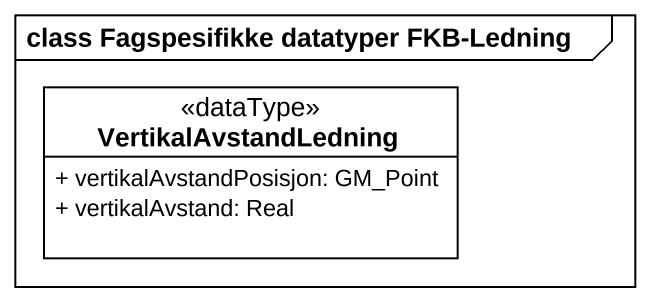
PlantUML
@startuml
mainframe class Fagspesifikke datatyper FKB-Ledning
hide circle
hide empty members
skinparam classAttributeIconSize 0
class VertikalAvstandLedning <<dataType>> #FFFFFF {
  + vertikalAvstandPosisjon: GM_Point
  + vertikalAvstand: Real
}
@enduml
